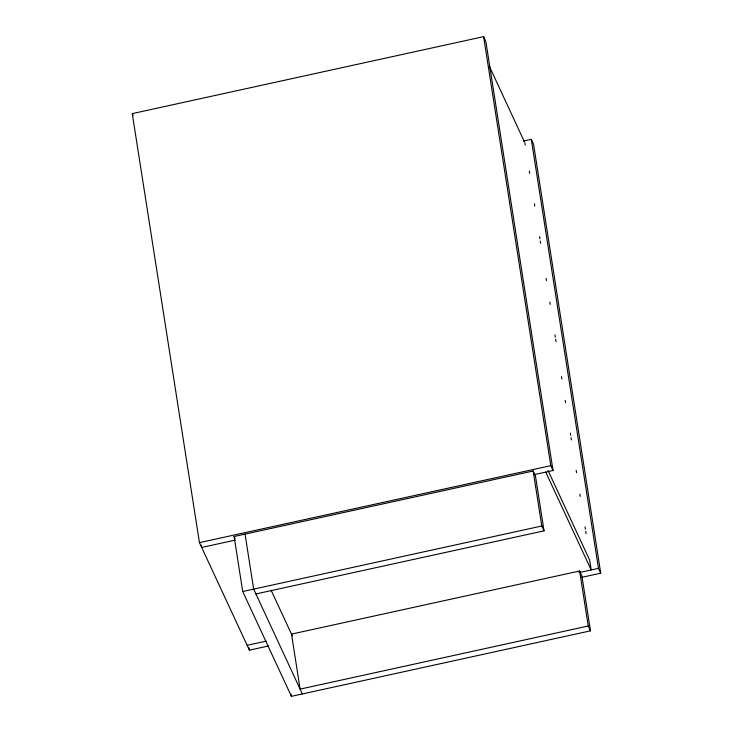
<?xml version="1.0" encoding="UTF-8"?>
<svg xmlns="http://www.w3.org/2000/svg" width="733" height="733" viewBox="0 0 733 733"><rect width="100%" height="100%" fill="white"/><g stroke="black" fill="none" stroke-linecap="round" stroke-linejoin="round"><path stroke-width="1.1" d="M268.351 645.993L249.394 650.153L199.449 542.631L132.261 113.615L483.606 36.65L485.86 41.488L553.039 470.504L534.073 474.654M523.499 141.048L531.306 139.334L533.551 144.172L600.739 573.188L581.773 577.338M199.449 542.631L550.795 465.666L553.039 470.504M590.486 630.838L588.242 626L300.118 689.112L291.505 634.109L579.629 570.998L581.874 575.836L590.486 630.838L291.422 696.35L242.724 591.513L234.111 536.51L533.175 471.007L535.429 475.845L544.042 530.848L255.909 593.959M235.201 540.12L201.694 547.469L201.337 545.205M242.724 591.513L541.788 526.001L544.042 530.848M247.14 645.306L266.134 641.146M578.905 572.638L598.485 568.35L600.739 573.188M489.25 66.089L524.407 141.781M548.018 470.439L589.644 560.049L591.192 569.944L545.746 472.098M132.261 113.615L133.159 115.548M271.091 590.166L292.302 635.841M234.111 536.51L235.073 538.59M302.363 693.949L253.664 589.121L245.051 534.119M531.306 139.334L598.485 568.35M524.883 142.816L525.24 145.07M529.308 171.055L529.666 173.318M534.439 203.82L534.797 206.074M539.57 236.576L539.928 238.839M540.276 241.093L540.633 243.356M546.112 278.375L546.47 280.638M549.832 302.097L550.181 304.36M554.963 334.862L555.312 337.116M555.669 339.379L556.017 341.642M561.505 376.661L561.863 378.915M565.216 400.383L565.574 402.637M570.347 433.139L570.705 435.402M571.062 437.665L571.41 439.919M576.193 470.421L576.541 472.684M579.904 494.143L580.261 496.406M585.035 526.908L585.392 529.171M585.74 531.425L586.098 533.688M579.629 570.998L588.242 626M483.606 36.65L550.795 465.666M533.175 471.007L541.788 526.001M291.065 694.105L291.422 696.35M249.037 647.89L249.394 650.153"/></g></svg>
